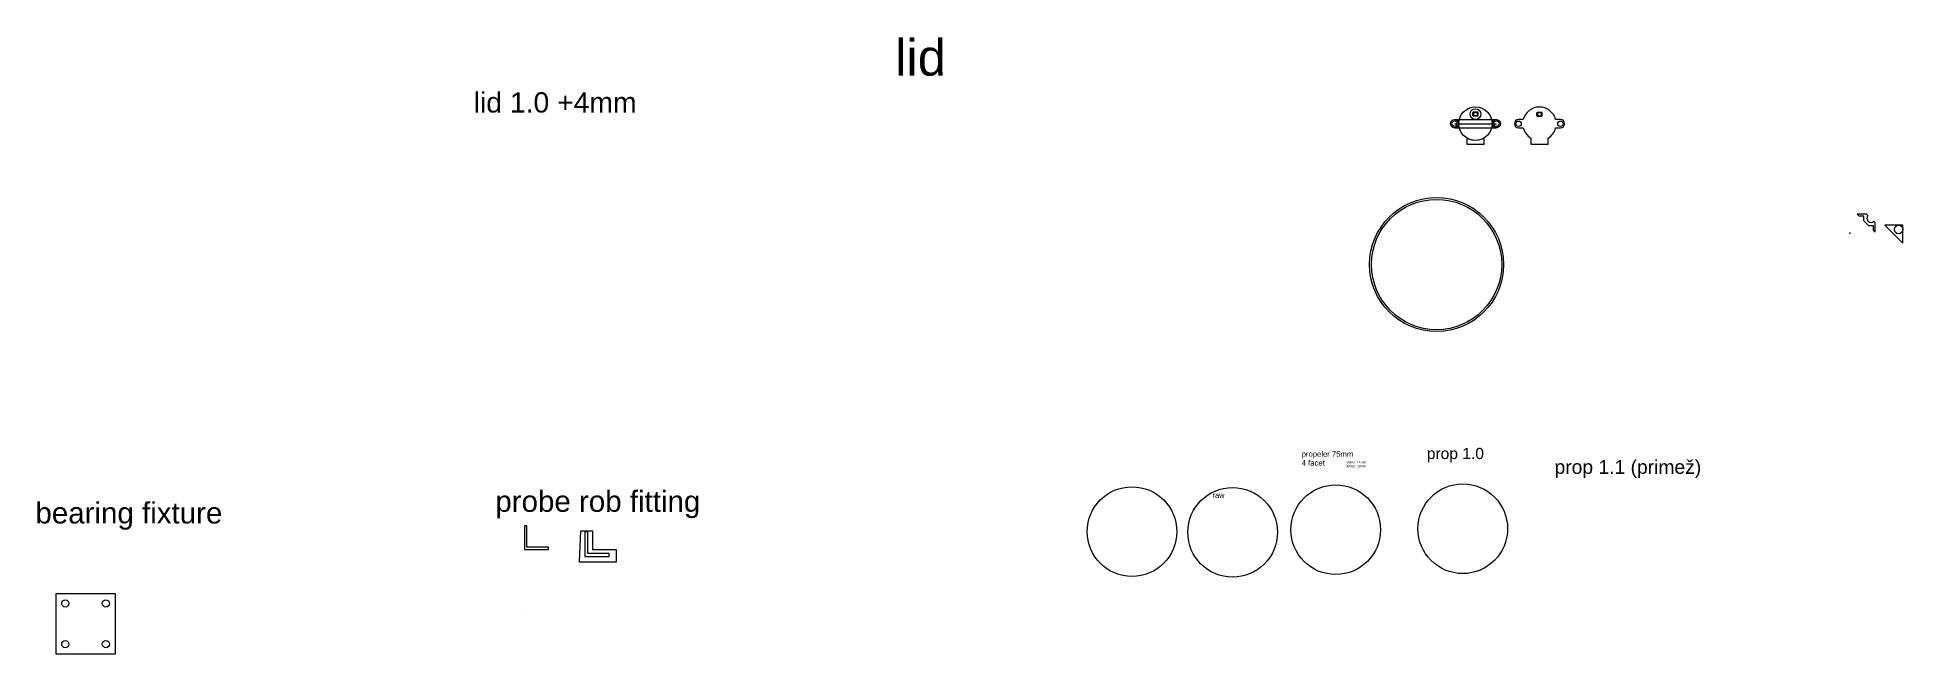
# Model space of a CAD drawing. Header units: millimetres. Extents: x -1068 to 493, y -335 to 181.
import ezdxf

# ---------------------------------------------------------------- set-up
doc = ezdxf.new("R2010")
doc.units = ezdxf.units.MM
doc.styles.get("Standard").update_dxf_attribs({"font": 'arial.ttf'})

# ---------------------------------------------------------------- blocks, each defined once
blk = doc.blocks.new('*U13')
blk.add_circle((0, 0), 3)
blk = doc.blocks.new('*U15')
at = {"color": 0, "linetype": 'ByBlock', "lineweight": -2, "transparency": 16777216}
blk.add_blockref('*U13', (-182.6, -8.7), dxfattribs=at)
for p, rotation in [((-148.6, -8.7), 270), ((-182.6, -42.7), 89.99999999999999), ((-148.6, -42.7), 180)]:
    blk.add_blockref('*U13', p, dxfattribs=dict(at, rotation=rotation))

msp = doc.modelspace()

# ---------------------------------------------------------------- linework, layer by layer
for p, q in [((118.4, 112.1), (153.4, 112.1)), ((118.4, 108.6), (153.4, 108.6)), ((118.4, 105.1), (153.4, 105.1)), ((461, 31.3), (457, 31.3)), ((461, 27.3), (461, 31.3)), ((464.4, 31.9), (463.3, 32.9)), ((464.8, 23.5), (468.8, 23.5)), ((468.8, 23.5), (468.8, 19.5)), ((469.4, 27), (470.4, 26)), ((478.5, 23.6), (493.5, 8.6))]:
    msp.add_line(p, q)
for points in [[(137.9, 118.1), (135.9, 118.1), (133.9, 118.1, 0.333333), (133.9, 115.1), (135.9, 115.1), (137.9, 115.1, 0.333333)], [(172, 105), (175.9, 105, 0.194808), (182.2, 96.6), (182.2, 91.5), (196.8, 91.5), (196.8, 96.6, 0.194808), (203, 105), (207, 105, 1), (207, 112), (203, 112, 0.774597), (175.9, 112), (172, 112, 1)], [(191.5, 118), (189.5, 118), (187.5, 118, 0.333333), (187.5, 115), (189.5, 115), (191.5, 115, 0.333333)], [(143.2, 91.6), (143.2, 96.6, -0.281352), (128.6, 96.6), (128.6, 91.6)]]:
    msp.add_lwpolyline(points, format="xyb", close=True)
for points in [[(463.3, 32.9), (455.4, 32.9), (457, 31.3)], [(461, 27.3), (464.8, 23.5)], [(468.8, 19.5), (470.4, 17.9), (470.4, 26)], [(493.5, 8.6), (493.5, 23.6), (478.5, 23.6)]]:
    msp.add_lwpolyline(points)
for points in [[(-659.9, -247.7), (-639.9, -247.7), (-639.9, -245.7), (-657.9, -245.7), (-657.9, -227.7), (-659.9, -227.7)], [(-602.9, -231.9), (-602.9, -247.5), (-585.4, -247.5), (-583.3, -247.6), (-583.3, -258.3), (-614, -258.3), (-612.8, -231.9)], [(-609.5, -253.4), (-589, -253.4), (-589, -250.9), (-607, -250.9), (-607, -232.9), (-609.5, -232.9)], [(-1052.1, -334.7), (-1002.1, -334.7), (-1002.1, -284.7), (-1052.1, -284.7)], [(-661.1, -298.2), (-661.1, -298.2)]]:
    msp.add_lwpolyline(points, close=True)
for centre, radius in [((118.4, 108.6), 3.5), ((118.4, 108.6), 2.25), ((135.9, 108.6), 14), ((135.9, 116.6), 4.5), ((135.9, 116.6), 1.5), ((153.4, 108.6), 3.5), ((153.4, 108.6), 2.25), ((172, 108.5), 2.25), ((189.5, 116.5), 1.5), ((207, 108.5), 2.25), ((103.4, -9.2, -0.8), 56.1), ((103.4, -9.2, -0.8), 54.5), ((490, 20.1), 3.5), ((-151.5, -232.6), 37.5), ((-67.3, -233.2), 37.5), ((19, -231), 37.5), ((125.3, -230.2), 37.5)]:
    msp.add_circle(centre, radius)
msp.add_arc((466.9, 29.4), 3.5, 135.7106, 315.7106)
msp.add_point((449.1, 16.9))

# ---------------------------------------------------------------- block references
msp.add_blockref('*U15', (-861.6, -284))

# ---------------------------------------------------------------- texts
for s, height, p in [('lid', 30.38, (-349.7, 148.8)), ('lid 1.0 +4mm', 16.96, (-702.4, 117.9)), ('propeler 75mm', 4.598, (-9.5, -170)), ('prop 1.0', 9.33, (95.2, -171.9)), ('4 facet', 4.6, (-9.5, -177.4)), ('višina: 15mm', 2.005, (28, -175.6)), ('širina: 19mm', 2.005, (28, -178.8)), ('prop 1.1 (primež)', 11.543, (202.1, -184.3)), ('raw', 4.44, (-84.1, -204.4)), ('bearing fixture', 17.674, (-1069.2, -225.8))]:
    msp.add_text(s, height=height).set_placement(p)
at = {"insert": (-684.3, -198.4), "char_height": 17.674, "attachment_point": 1}
msp.add_mtext_dynamic_manual_height_columns('probe rob fitting', width=180.06, gutter_width=88.4, heights=[0], dxfattribs=at)

doc.saveas('drawing.dxf')
